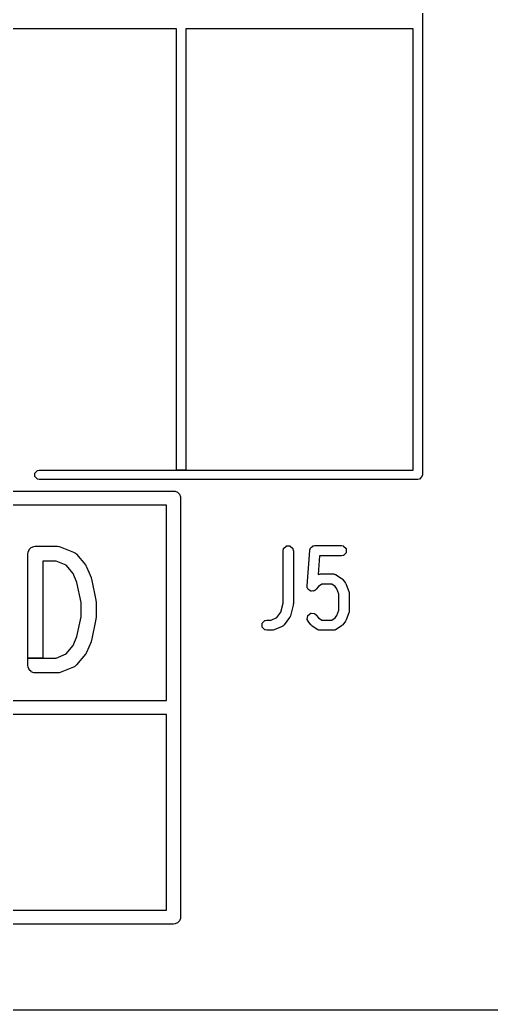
# Model space of a CAD drawing. Header units: millimetres. Extents: x 0 to 98, y 0 to 67.8.
# Drawn here: x 44.17 to 49.23, y 0 to 10.64 of the extents above; entities that cross this region are included whole.
import ezdxf

# ---------------------------------------------------------------- set-up
doc = ezdxf.new("R2010")
doc.units = ezdxf.units.MM
doc.layers.add('Edge.Cuts', color=254, linetype='CONTINUOUS', true_color=0xd0d2cd)

msp = doc.modelspace()

# ---------------------------------------------------------------- linework, layer by layer
at = {"layer": 'Edge.Cuts', "linetype": 'CONTINUOUS'}
for p, q in [((48.49, 16.25), (48.49, 5.75)), ((45.85, 10.54), (40.87, 10.54)), ((45.85, 5.8), (45.85, 10.54)), ((48.39, 10.54), (45.95, 10.54)), ((45.95, 10.54), (45.95, 5.8)), ((48.39, 5.8), (48.39, 10.54)), ((44.329806, 5.769134), (44.356866, 5.796194)), ((44.329806, 5.730866), (44.329806, 5.769134)), ((44.356866, 5.796194), (44.376, 5.8)), ((44.376, 5.8), (45.85, 5.8)), ((45.85, 5.8), (45.95, 5.8)), ((45.95, 5.8), (45.85, 5.8)), ((45.95, 5.8), (48.39, 5.8)), ((48.49, 5.75), (48.486194, 5.730866)), ((44.356866, 5.703806), (44.329806, 5.730866)), ((44.376, 5.7), (44.356866, 5.703806)), ((48.44, 5.7), (44.376, 5.7)), ((48.459134, 5.703806), (48.44, 5.7)), ((48.486194, 5.730866), (48.459134, 5.703806)), ((25.5, 5.575), (45.82, 5.575)), ((45.82, 5.575), (45.834632, 5.573559)), ((45.834632, 5.573559), (45.861668, 5.56236)), ((45.861668, 5.56236), (45.88236, 5.541668)), ((45.88236, 5.541668), (45.893559, 5.514632)), ((45.893559, 5.514632), (45.895, 5.5)), ((45.895, 5.5), (45.895, 1)), ((45.745, 5.425), (40.715, 5.425)), ((45.745, 3.325), (45.745, 5.425)), ((44.255238, 4.902658), (44.255262, 4.903148)), ((44.255238, 3.782658), (44.255238, 4.902658)), ((44.255262, 4.903148), (44.256703, 4.91778)), ((44.256703, 4.91778), (44.25706, 4.919203)), ((44.25706, 4.919203), (44.268259, 4.946239)), ((44.268259, 4.946239), (44.269342, 4.947862)), ((44.269342, 4.947862), (44.290034, 4.968554)), ((44.290034, 4.968554), (44.291657, 4.969637)), ((44.291657, 4.969637), (44.318693, 4.980836)), ((44.318693, 4.980836), (44.320116, 4.981193)), ((44.320116, 4.981193), (44.334748, 4.982634)), ((44.334748, 4.982634), (44.335238, 4.982658)), ((44.335238, 4.982658), (44.573333, 4.982658)), ((44.573333, 4.982658), (44.573823, 4.982634)), ((44.573823, 4.982634), (44.586515, 4.981385)), ((44.586515, 4.981385), (44.587008, 4.98139)), ((44.587008, 4.98139), (44.58845, 4.981194)), ((44.58845, 4.981194), (44.588455, 4.981193)), ((44.588455, 4.981193), (44.588456, 4.981193)), ((44.588456, 4.981193), (44.588461, 4.981192)), ((44.588461, 4.981192), (44.588473, 4.981189)), ((44.588473, 4.981189), (44.589875, 4.980838)), ((44.589875, 4.980838), (44.590327, 4.980651)), ((44.590327, 4.980651), (44.60258, 4.977096)), ((44.60258, 4.977096), (44.603044, 4.976936)), ((44.603044, 4.976936), (44.745902, 4.919793)), ((44.745902, 4.919793), (44.746348, 4.919589)), ((44.746348, 4.919589), (44.759398, 4.912816)), ((44.759398, 4.912816), (44.760587, 4.911956)), ((44.760587, 4.911956), (44.762849, 4.909748)), ((44.762849, 4.909748), (44.765657, 4.908274)), ((44.765657, 4.908274), (44.766842, 4.907409)), ((44.766842, 4.907409), (44.777316, 4.897091)), ((44.777316, 4.897091), (44.777648, 4.89673)), ((44.777648, 4.89673), (44.872886, 4.782444)), ((46.994999, 4.935105), (46.995095, 4.93608)), ((46.994999, 4.370449), (46.994999, 4.935105)), ((46.995095, 4.93608), (46.998901, 4.955214)), ((46.998901, 4.955214), (47.000269, 4.957775)), ((47.000269, 4.957775), (47.027329, 4.984835)), ((47.027329, 4.984835), (47.030865, 4.986299)), ((47.030865, 4.986299), (47.069133, 4.986299)), ((47.069133, 4.986299), (47.072669, 4.984835)), ((47.072669, 4.984835), (47.099729, 4.957775)), ((47.099729, 4.957775), (47.101097, 4.955214)), ((47.101097, 4.955214), (47.104903, 4.93608)), ((47.104903, 4.93608), (47.104999, 4.935105)), ((47.104999, 4.935105), (47.104999, 4.363677)), ((47.252296, 4.558267), (47.280868, 4.939219)), ((47.280868, 4.939219), (47.281037, 4.940184)), ((47.281037, 4.940184), (47.28452, 4.952711)), ((47.28452, 4.954239), (47.285811, 4.957362)), ((47.28452, 4.952711), (47.28452, 4.954239)), ((47.285811, 4.957362), (47.286263, 4.958981)), ((47.286263, 4.958981), (47.287819, 4.96143)), ((47.287819, 4.96143), (47.300868, 4.97266)), ((47.300868, 4.97266), (47.313045, 4.984835)), ((47.313045, 4.984835), (47.315603, 4.986203)), ((47.315603, 4.986203), (47.317245, 4.986531)), ((47.317245, 4.986531), (47.320462, 4.987587)), ((47.320462, 4.987587), (47.321987, 4.987473)), ((47.321987, 4.987473), (47.334739, 4.990009)), ((47.334739, 4.990009), (47.335714, 4.990105)), ((47.335714, 4.990105), (47.621428, 4.990105)), ((47.621428, 4.990105), (47.622403, 4.990009)), ((47.622403, 4.990009), (47.641537, 4.986203)), ((47.641537, 4.986203), (47.644098, 4.984835)), ((47.644098, 4.984835), (47.671158, 4.957775)), ((47.671158, 4.912435), (47.644098, 4.885375)), ((47.671158, 4.957775), (47.672622, 4.954239)), ((47.672622, 4.915971), (47.671158, 4.912435)), ((47.672622, 4.954239), (47.672622, 4.915971)), ((44.557927, 4.822658), (44.415238, 4.822658)), ((44.415238, 4.822658), (44.415238, 3.782658)), ((44.667686, 4.778754), (44.557927, 4.822658)), ((47.386743, 4.880105), (47.371804, 4.680938)), ((47.621428, 4.880105), (47.386743, 4.880105)), ((47.622403, 4.880201), (47.621428, 4.880105)), ((47.641537, 4.884007), (47.622403, 4.880201)), ((47.644098, 4.885375), (47.641537, 4.884007)), ((44.742232, 4.6893), (44.667686, 4.778754)), ((44.782276, 4.593193), (44.742232, 4.6893)), ((44.872886, 4.782444), (44.873182, 4.782052)), ((44.873182, 4.782052), (44.876226, 4.777569)), ((44.876226, 4.777569), (44.877229, 4.77657)), ((44.877229, 4.77657), (44.878106, 4.775393)), ((44.878106, 4.775393), (44.879632, 4.772552)), ((44.879632, 4.772552), (44.881441, 4.769888)), ((44.881441, 4.769888), (44.882079, 4.768566)), ((44.882079, 4.768566), (44.8825, 4.767213)), ((44.8825, 4.767213), (44.885064, 4.762441)), ((44.885064, 4.762441), (44.885274, 4.761998)), ((44.885274, 4.761998), (44.932893, 4.647712)), ((47.371804, 4.680938), (47.372746, 4.681441)), ((47.372746, 4.681441), (47.377125, 4.682314)), ((47.377125, 4.682314), (47.381247, 4.684014)), ((47.381247, 4.684014), (47.384133, 4.684295)), ((47.384133, 4.684295), (47.385609, 4.684001)), ((47.385609, 4.684001), (47.391882, 4.685247)), ((47.391882, 4.685247), (47.392857, 4.685343)), ((47.392857, 4.685343), (47.535714, 4.685343)), ((47.535714, 4.685343), (47.536689, 4.685247)), ((47.536689, 4.685247), (47.54296, 4.684001)), ((47.54296, 4.684001), (47.544438, 4.684295)), ((47.544438, 4.684295), (47.547325, 4.684014)), ((47.547325, 4.684014), (47.551447, 4.682313)), ((47.551447, 4.682313), (47.555824, 4.681441)), ((47.555824, 4.681441), (47.558384, 4.680073)), ((44.826666, 4.380129), (44.782276, 4.593193)), ((44.932893, 4.647712), (44.93306, 4.64725)), ((44.93306, 4.64725), (44.935107, 4.640551)), ((44.935107, 4.640551), (44.937242, 4.633735)), ((44.937242, 4.633735), (44.937366, 4.63326)), ((44.937366, 4.63326), (44.984985, 4.404688)), ((47.409509, 4.575343), (47.374061, 4.551713)), ((47.519062, 4.575343), (47.409509, 4.575343)), ((47.554508, 4.551713), (47.519062, 4.575343)), ((47.558384, 4.680073), (47.55945, 4.679007)), ((47.55945, 4.679007), (47.565358, 4.676567)), ((47.565358, 4.676567), (47.566222, 4.676106)), ((47.566222, 4.676106), (47.623365, 4.638011)), ((47.623365, 4.638011), (47.624124, 4.63739)), ((47.624124, 4.63739), (47.630004, 4.631522)), ((47.630004, 4.631522), (47.636195, 4.625971)), ((47.636195, 4.625971), (47.636857, 4.625248)), ((47.636857, 4.625248), (47.665428, 4.587153)), ((47.665428, 4.587153), (47.665936, 4.586315)), ((47.665936, 4.586315), (47.668889, 4.580156)), ((47.668889, 4.580156), (47.672494, 4.574344)), ((47.672494, 4.574344), (47.672927, 4.573465)), ((47.252319, 4.557287), (47.252296, 4.558267)), ((47.254683, 4.537922), (47.252319, 4.557287)), ((47.255856, 4.535267), (47.254683, 4.537922)), ((47.258577, 4.532105), (47.255856, 4.535267)), ((47.259168, 4.527972), (47.258577, 4.532105)), ((47.261118, 4.524679), (47.259168, 4.527972)), ((47.271969, 4.516541), (47.261118, 4.524679)), ((47.280817, 4.506258), (47.271969, 4.516541)), ((47.284233, 4.504533), (47.280817, 4.506258)), ((47.288394, 4.504222), (47.284233, 4.504533)), ((47.291732, 4.501718), (47.288394, 4.504222)), ((47.295439, 4.500768), (47.291732, 4.501718)), ((47.308864, 4.502687), (47.295439, 4.500768)), ((47.322393, 4.501671), (47.308864, 4.502687)), ((47.322394, 4.501671), (47.322393, 4.501671)), ((47.326029, 4.502867), (47.322394, 4.501671)), ((47.329192, 4.50559), (47.326029, 4.502867)), ((47.333322, 4.506179), (47.329192, 4.50559)), ((47.335954, 4.507406), (47.333322, 4.506179)), ((47.35048, 4.520429), (47.335954, 4.507406)), ((47.351142, 4.521152), (47.35048, 4.520429)), ((47.374061, 4.551713), (47.351142, 4.521152)), ((47.572694, 4.527463), (47.554508, 4.551713)), ((47.594999, 4.467987), (47.572694, 4.527463)), ((47.594999, 4.297461), (47.594999, 4.467987)), ((47.672927, 4.573465), (47.701498, 4.497274)), ((47.701498, 4.497274), (47.70175, 4.496326)), ((47.70175, 4.496326), (47.703177, 4.487614)), ((47.703177, 4.487614), (47.704903, 4.478938)), ((47.704903, 4.478938), (47.704999, 4.477962)), ((47.704999, 4.477962), (47.704999, 4.287486)), ((44.826666, 4.225188), (44.826666, 4.380129)), ((44.984985, 4.404688), (44.985061, 4.404202)), ((44.985061, 4.404202), (44.985089, 4.403942)), ((44.985089, 4.403942), (44.985201, 4.403493)), ((44.985201, 4.403493), (44.985881, 4.396576)), ((44.985881, 4.396576), (44.986634, 4.389586)), ((44.986634, 4.389586), (44.986615, 4.38913)), ((44.986615, 4.38913), (44.986642, 4.388862)), ((44.986642, 4.388862), (44.986666, 4.388372)), ((44.986666, 4.388372), (44.986666, 4.216943)), ((46.970762, 4.273506), (46.994999, 4.370449)), ((47.104903, 4.362701), (47.103778, 4.357054)), ((47.104999, 4.363677), (47.104903, 4.362701)), ((46.928869, 4.217648), (46.970762, 4.273506)), ((47.103357, 4.350337), (47.074786, 4.236051)), ((47.1035, 4.351308), (47.103357, 4.350337)), ((47.103778, 4.357054), (47.1035, 4.351308)), ((47.261118, 4.240771), (47.291733, 4.263732)), ((47.291733, 4.263732), (47.29544, 4.264682)), ((47.29544, 4.264682), (47.333324, 4.25927)), ((47.333324, 4.25927), (47.335955, 4.258043)), ((47.335955, 4.258043), (47.35048, 4.245019)), ((47.572696, 4.237988), (47.594999, 4.297461)), ((47.701498, 4.268174), (47.672927, 4.191984)), ((47.70175, 4.269122), (47.701498, 4.268174)), ((47.703177, 4.277836), (47.70175, 4.269122)), ((47.704903, 4.28651), (47.703177, 4.277836)), ((47.704999, 4.287486), (47.704903, 4.28651)), ((44.782276, 4.012124), (44.826666, 4.225188)), ((44.984985, 4.200627), (44.937366, 3.972055)), ((44.985062, 4.201114), (44.984985, 4.200627)), ((44.98509, 4.201384), (44.985062, 4.201114)), ((44.985201, 4.201822), (44.98509, 4.201384)), ((44.985881, 4.20874), (44.985201, 4.201822)), ((44.986634, 4.215729), (44.985881, 4.20874)), ((44.986642, 4.216452), (44.986615, 4.216188)), ((44.986615, 4.216188), (44.986634, 4.215729)), ((44.986666, 4.216943), (44.986642, 4.216452)), ((46.770234, 4.154239), (46.771698, 4.157775)), ((46.770234, 4.115971), (46.770234, 4.154239)), ((46.771698, 4.157775), (46.798758, 4.184835)), ((46.798758, 4.184835), (46.801319, 4.186203)), ((46.801319, 4.186203), (46.820453, 4.190009)), ((46.820453, 4.190009), (46.821428, 4.190105)), ((46.821428, 4.190105), (46.866899, 4.190105)), ((46.866899, 4.190105), (46.928869, 4.217648)), ((47.065428, 4.216391), (47.008285, 4.1402)), ((47.065939, 4.217235), (47.065428, 4.216391)), ((47.06599, 4.217344), (47.065939, 4.217235)), ((47.066123, 4.217489), (47.06599, 4.217344)), ((47.070208, 4.226137), (47.066123, 4.217489)), ((47.074372, 4.23482), (47.070207, 4.226138)), ((47.070207, 4.226138), (47.070208, 4.226137)), ((47.074401, 4.235013), (47.074372, 4.23482)), ((47.074447, 4.235108), (47.074401, 4.235013)), ((47.074786, 4.236051), (47.074447, 4.235108)), ((47.253756, 4.199594), (47.259168, 4.237478)), ((47.254198, 4.196725), (47.253756, 4.199594)), ((47.262634, 4.179134), (47.254198, 4.196725)), ((47.259168, 4.237478), (47.261118, 4.240771)), ((47.263142, 4.178296), (47.262634, 4.179134)), ((47.291714, 4.1402), (47.263142, 4.178296)), ((47.35048, 4.245019), (47.351142, 4.244296)), ((47.351142, 4.244296), (47.37406, 4.213739)), ((47.37406, 4.213739), (47.40951, 4.190105)), ((47.40951, 4.190105), (47.519061, 4.190105)), ((47.519061, 4.190105), (47.554508, 4.213739)), ((47.554508, 4.213739), (47.572696, 4.237988)), ((47.665428, 4.178296), (47.636858, 4.140201)), ((47.665937, 4.179134), (47.665428, 4.178296)), ((47.668893, 4.1853), (47.665937, 4.179134)), ((47.672494, 4.191104), (47.668893, 4.1853)), ((47.672927, 4.191984), (47.672494, 4.191104)), ((46.771698, 4.112435), (46.770234, 4.115971)), ((46.798758, 4.085375), (46.771698, 4.112435)), ((46.801319, 4.084007), (46.798758, 4.085375)), ((46.820453, 4.080201), (46.801319, 4.084007)), ((46.821428, 4.080105), (46.820453, 4.080201)), ((46.878571, 4.080105), (46.821428, 4.080105)), ((46.879548, 4.080201), (46.878571, 4.080105)), ((46.88008, 4.080308), (46.879548, 4.080201)), ((46.880947, 4.080244), (46.88008, 4.080308)), ((46.889784, 4.082238), (46.880947, 4.080244)), ((46.89868, 4.084007), (46.889784, 4.082238)), ((46.899444, 4.084417), (46.89868, 4.084007)), ((46.899976, 4.084536), (46.899444, 4.084417)), ((46.900909, 4.084845), (46.899976, 4.084536)), ((46.986623, 4.12294), (46.900909, 4.084845)), ((46.987476, 4.123425), (46.986623, 4.12294)), ((46.989916, 4.125148), (46.987476, 4.123425)), ((46.990465, 4.125226), (46.989916, 4.125148)), ((46.993098, 4.126454), (46.990465, 4.125226)), ((46.998013, 4.130863), (46.993098, 4.126454)), ((47.003414, 4.134673), (46.998013, 4.130863)), ((47.005199, 4.136965), (47.003414, 4.134673)), ((47.005398, 4.137485), (47.005199, 4.136965)), ((47.007622, 4.139477), (47.005398, 4.137485)), ((47.008285, 4.1402), (47.007622, 4.139477)), ((47.292376, 4.139477), (47.291714, 4.1402)), ((47.298569, 4.133925), (47.292376, 4.139477)), ((47.304447, 4.128058), (47.298569, 4.133925)), ((47.305206, 4.127437), (47.304447, 4.128058)), ((47.362349, 4.089342), (47.305206, 4.127437)), ((47.363214, 4.08888), (47.362349, 4.089342)), ((47.36912, 4.086442), (47.363214, 4.08888)), ((47.370187, 4.085375), (47.36912, 4.086442)), ((47.372747, 4.084007), (47.370187, 4.085375)), ((47.377122, 4.083137), (47.372747, 4.084007)), ((47.381246, 4.081434), (47.377122, 4.083137)), ((47.384135, 4.081153), (47.381246, 4.081434)), ((47.38561, 4.081449), (47.384135, 4.081153)), ((47.391881, 4.080201), (47.38561, 4.081449)), ((47.392857, 4.080105), (47.391881, 4.080201)), ((47.535714, 4.080105), (47.392857, 4.080105)), ((47.53669, 4.080201), (47.535714, 4.080105)), ((47.542959, 4.081449), (47.53669, 4.080201)), ((47.544436, 4.081153), (47.542959, 4.081449)), ((47.547326, 4.081435), (47.544436, 4.081153)), ((47.551445, 4.083137), (47.547326, 4.081435)), ((47.555823, 4.084007), (47.551445, 4.083137)), ((47.558385, 4.085376), (47.555823, 4.084007)), ((47.559449, 4.086442), (47.558385, 4.085376)), ((47.565357, 4.08888), (47.559449, 4.086442)), ((47.566222, 4.089342), (47.565357, 4.08888)), ((47.623365, 4.127437), (47.566222, 4.089342)), ((47.624124, 4.128058), (47.623365, 4.127437)), ((47.630001, 4.133926), (47.624124, 4.128058)), ((47.636196, 4.139478), (47.630001, 4.133926)), ((47.636858, 4.140201), (47.636196, 4.139478)), ((44.742231, 3.916017), (44.782276, 4.012124)), ((44.932893, 3.957603), (44.885274, 3.843317)), ((44.93306, 3.958065), (44.932893, 3.957603)), ((44.935107, 3.964765), (44.93306, 3.958065)), ((44.937242, 3.97158), (44.935106, 3.964766)), ((44.935106, 3.964766), (44.935107, 3.964765)), ((44.937366, 3.972055), (44.937242, 3.97158)), ((44.667687, 3.826563), (44.742231, 3.916017)), ((44.878106, 3.829922), (44.877227, 3.828743)), ((44.879629, 3.83276), (44.878106, 3.829922)), ((44.881441, 3.835426), (44.879629, 3.83276)), ((44.882079, 3.83675), (44.881441, 3.835426)), ((44.8825, 3.838105), (44.882079, 3.83675)), ((44.885063, 3.842873), (44.8825, 3.838105)), ((44.885274, 3.843317), (44.885063, 3.842873)), ((44.255238, 3.702658), (44.255238, 3.782658)), ((44.255238, 3.782658), (44.415238, 3.782658)), ((44.415238, 3.782658), (44.255238, 3.782658)), ((44.415238, 3.782658), (44.557927, 3.782658)), ((44.557927, 3.782658), (44.667687, 3.826563)), ((44.872886, 3.822871), (44.777648, 3.708585)), ((44.873182, 3.823264), (44.872886, 3.822871)), ((44.876223, 3.827746), (44.873182, 3.823264)), ((44.877227, 3.828743), (44.876223, 3.827746)), ((44.255262, 3.702168), (44.255238, 3.702658)), ((44.256703, 3.687536), (44.255262, 3.702168)), ((44.25706, 3.686113), (44.256703, 3.687536)), ((44.268259, 3.659077), (44.25706, 3.686113)), ((44.269342, 3.657454), (44.268259, 3.659077)), ((44.290034, 3.636762), (44.269342, 3.657454)), ((44.291657, 3.635679), (44.290034, 3.636762)), ((44.318693, 3.62448), (44.291657, 3.635679)), ((44.320116, 3.624123), (44.318693, 3.62448)), ((44.334748, 3.622682), (44.320116, 3.624123)), ((44.335238, 3.622658), (44.334748, 3.622682)), ((44.573333, 3.622658), (44.335238, 3.622658)), ((44.573823, 3.622682), (44.573333, 3.622658)), ((44.586511, 3.623933), (44.573823, 3.622682)), ((44.587001, 3.623926), (44.586511, 3.623933)), ((44.588436, 3.624122), (44.587001, 3.623926)), ((44.588453, 3.624123), (44.588436, 3.624122)), ((44.588458, 3.624125), (44.588453, 3.624123)), ((44.588463, 3.624125), (44.588458, 3.624125)), ((44.588475, 3.624129), (44.588463, 3.624125)), ((44.589882, 3.624481), (44.588475, 3.624129)), ((44.590331, 3.624668), (44.589882, 3.624481)), ((44.60258, 3.62822), (44.590331, 3.624668)), ((44.603044, 3.62838), (44.60258, 3.62822)), ((44.745901, 3.685522), (44.603044, 3.62838)), ((44.746347, 3.685726), (44.745901, 3.685522)), ((44.759397, 3.692498), (44.746347, 3.685726)), ((44.760587, 3.693358), (44.759397, 3.692498)), ((44.762851, 3.695569), (44.760587, 3.693358)), ((44.765656, 3.69704), (44.762851, 3.695569)), ((44.766842, 3.697906), (44.765656, 3.69704)), ((44.777316, 3.708224), (44.766842, 3.697906)), ((44.777648, 3.708585), (44.777316, 3.708224)), ((40.715, 3.325), (45.745, 3.325)), ((45.745, 3.175), (35.635, 3.175)), ((45.745, 1.075), (45.745, 3.175)), ((35.635, 1.075), (45.745, 1.075)), ((45.88236, 0.958332), (45.861668, 0.93764)), ((45.893559, 0.985368), (45.88236, 0.958332)), ((45.895, 1), (45.893559, 0.985368)), ((45.82, 0.925), (25.5, 0.925)), ((45.834632, 0.926441), (45.82, 0.925)), ((45.861668, 0.93764), (45.834632, 0.926441)), ((98, 0), (0, 0))]:
    msp.add_line(p, q, dxfattribs=at)

doc.saveas('drawing.dxf')
